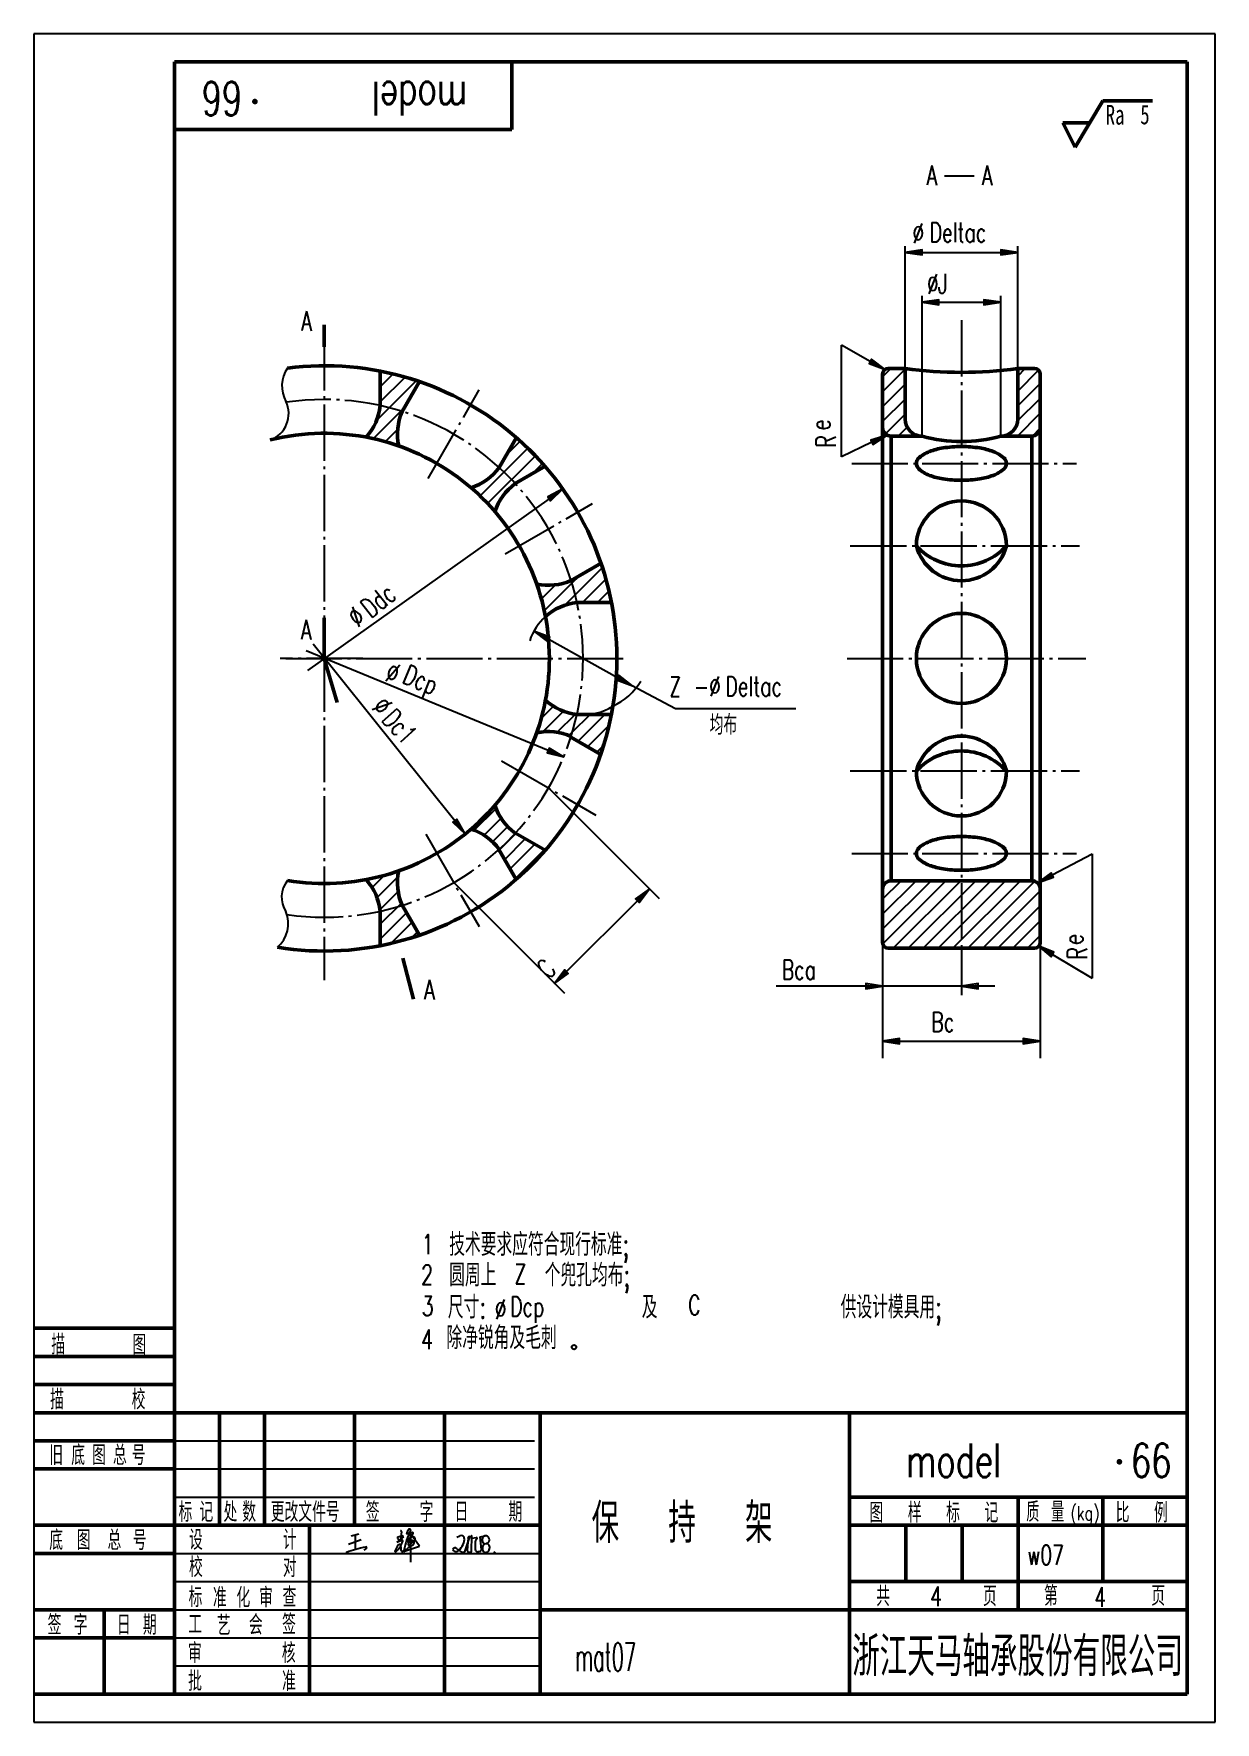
# Model space of a CAD drawing. Extents: x -230 to -20, y 0 to 300.
import ezdxf
from ezdxf.enums import TextEntityAlignment as Align

# ---------------------------------------------------------------- set-up
doc = ezdxf.new("R2010")
doc.units = 0
doc.header["$MEASUREMENT"] = 0
doc.linetypes.add('CENTER', pattern=[12.5, 10, -1, 0.5, -1])
doc.layers.get('0').update_dxf_attribs({"linetype": 'CONTINUOUS'})
doc.layers.add('1', color=7, linetype='CONTINUOUS', lineweight=50)
doc.layers.add('粗实线', color=7, linetype='CONTINUOUS', lineweight=50)
for name, color, linetype in [('12', 7, 'CONTINUOUS'), ('2', 7, 'CONTINUOUS'), ('3', 7, 'CENTER'), ('6', 7, 'CONTINUOUS')]:
    doc.layers.add(name, color=color, linetype=linetype)
doc.styles.add('HZ', font='txt.shx', dxfattribs={"width": 0.7, "bigfont": 'HZTXT.shx'})

# ---------------------------------------------------------------- blocks, each defined once
blk = doc.blocks.new('BLK', base_point=(1, 0))
for points in [[(0, 0), (1, 0), (0, 0.15), (0, -0.15), (1, 0)], [(0, 0.07), (0.5, 0), (0, -0.07)]]:
    blk.add_lwpolyline(points)
blk = doc.blocks.new('BC', base_point=(-49.98, 22.18))
at = {"layer": '2', "style": 'HZ', "width": 0.7}
blk.add_text('保  持  架', height=7, dxfattribs=at).set_placement((-48.26, 25.27))

msp = doc.modelspace()

# ---------------------------------------------------------------- hatches: boundary and pattern name
at = {"layer": '12'}
h = msp.add_hatch(dxfattribs=at)
h.set_pattern_fill('ANSI31', color=256, scale=15, style=0)
h.paths.add_polyline_path([(-161.55, 238.13, 0.034771), (-168.52, 240), (-168.52, 233.87, -0.022031), (-164.61, 232.82)])
h.paths.add_polyline_path([(-164.61, 232.82, 0.021987), (-168.52, 233.87, -0.157442), (-171.03, 228.26, -0.037489), (-165.24, 226.71, -0.157442)])
h.paths.add_polyline_path([(-144.33, 228.19), (-147.39, 222.88, -0.021987), (-144.53, 220.02), (-139.22, 223.09, 0.034733)])
h.paths.add_polyline_path([(-144.53, 220.02, 0.021987), (-147.39, 222.88, -0.157442), (-152.37, 219.28, -0.037489), (-148.13, 215.04, -0.157442)])
h.paths.add_polyline_path([(-129.28, 205.86), (-134.59, 202.79, -0.021928), (-133.54, 198.9), (-127.42, 198.9, 0.034681)])
h.paths.add_polyline_path([(-134.59, 202.8, -0.157442), (-140.7, 202.17, -0.037489), (-139.15, 196.39, -0.157442), (-133.54, 198.9, 0.021987)])
h.paths.add_polyline_path([(-127.42, 179.02), (-131.38, 179.02, -0.0543), (-133.54, 179.02, -0.022825), (-134.64, 174.96), (-129.33, 171.9, 0.035471)])
h.paths.add_polyline_path([(-133.54, 179.02, -0.157442), (-139.15, 181.53, -0.037489), (-140.7, 175.74, -0.157442), (-134.59, 175.11, 0.021987)])
h.paths.add_polyline_path([(-139.2, 154.86), (-144.5, 157.92, -0.022473), (-147.42, 155), (-144.36, 149.7, 0.035161)])
h.paths.add_polyline_path([(-144.53, 157.89, -0.157442), (-148.13, 162.87, -0.037489), (-152.37, 158.63, -0.157442), (-147.39, 155.03, 0.021987)])
h.paths.add_polyline_path([(-164.61, 145.09, -0.021987), (-168.52, 144.04), (-168.52, 137.92, 0.034733), (-161.55, 139.78)])
h.paths.add_polyline_path([(-165.24, 151.2, -0.037489), (-171.03, 149.65, -0.157442), (-168.52, 144.04, 0.021987), (-164.61, 145.09, -0.157442)])
h.paths.add_polyline_path([(-65.22, 149.46), (-72.22, 149.46), (-77.72, 149.46, 0.414214), (-79.22, 147.96), (-79.22, 138.46, 0.414214), (-78.22, 137.46), (-75.22, 137.46), (-65.22, 137.46)])
h.paths.add_polyline_path([(-51.22, 147.96, 0.414214), (-52.72, 149.46), (-58.22, 149.46), (-65.22, 149.46), (-65.22, 137.46), (-55.22, 137.46), (-52.22, 137.46, 0.212443), (-51.48, 137.79), (-51.6, 137.89), (-51.44, 137.83, 0.172472), (-51.22, 138.46)])
h.paths.add_polyline_path([(-51.22, 239.46, 0.414214), (-52.22, 240.46), (-55.22, 240.46), (-55.22, 240.4), (-55.22, 231.46, -0.414214), (-58.22, 228.46), (-52.72, 228.46, 0.414214), (-51.22, 229.96)])
h.paths.add_polyline_path([(-75.22, 240.46), (-78.22, 240.46, 0.414214), (-79.22, 239.46), (-79.22, 229.96, 0.414214), (-77.72, 228.46), (-72.22, 228.46, -0.414214), (-75.22, 231.46)])

# ---------------------------------------------------------------- linework, layer by layer
for p, q in [((-173.69, 33.04), (-172.34, 33.43)), ((-173, 33.24), (-172.98, 30.62)), ((-164.77, 33.83), (-164.93, 32.19)), ((-163.6, 34.07), (-163.84, 33.44)), ((-163.84, 33.44), (-163.6, 33.5)), ((-162.65, 33.5), (-163.59, 32.08)), ((-161.54, 31.23), (-163.17, 33.44)), ((-163.17, 33.44), (-163.17, 32.04)), ((-162.72, 33.41), (-162.72, 33.41)), ((-154.91, 32.84), (-154.37, 33.05)), ((-150.75, 32.91), (-149.88, 33.08)), ((-174.63, 30.07), (-174.5, 30.12)), ((-174.19, 31.56), (-171.9, 32.4)), ((-170.96, 30.87), (-171.44, 30.5)), ((-164.41, 32.86), (-165.56, 31.96)), ((-165.56, 31.96), (-164.7, 32.27)), ((-164.93, 32.19), (-165.42, 32.58)), ((-164.2, 30.31), (-161.54, 31.23)), ((-163.59, 32.08), (-163.66, 32.04)), ((-163.17, 32.04), (-163.17, 28.4)), ((-153.48, 30.24), (-152.61, 32.87)), ((-152.92, 32.69), (-153.05, 30.45)), ((-152.92, 32.63), (-152.83, 32.89)), ((-152.87, 32.8), (-152.92, 32.69)), ((-152.61, 32.87), (-152.75, 32.92)), ((-152.39, 32.96), (-152.39, 32.74)), ((-152.39, 32.74), (-152.28, 32.63)), ((-152.3, 30.37), (-152.25, 33)), ((-152.28, 32.63), (-151.39, 32.76)), ((-151.65, 31.87), (-151.66, 30.99)), ((-151.37, 32.51), (-151.59, 32.16)), ((-150.55, 30.63), (-150.75, 32.91)), ((-150.68, 30.39), (-150.55, 30.63)), ((-148.4, 30.23), (-148.12, 30.06))]:
    msp.add_line(p, q)
at = {"const_width": 0.5}
for points in [[(-191.05, 287.9, 1), (-190.55, 287.9, 1)], [(-37.39, 46.21, 1), (-36.89, 46.21, 1)]]:
    msp.add_lwpolyline(points, format="xyb", close=True, dxfattribs=at)
for centre, radius, start, end in [((-164.01, 28.84), 4.22, 98.0147, 108.9005), ((-164.93, 33.81), 0.158, 8.4526, 84.1442), ((-164.57, 32.86), 0.164, 359.1714, 98.0147), ((-145.27, 26.09), 19.57, 155.9856, 167.0617), ((-163.32, 33.95), 0.3, 104.5678, 155.7329), ((-164.16, 36.45), 3, 280.8167, 287.7524), ((-163.3, 34.11), 0.162, 341.7541, 127.877), ((-163.61, 36.15), 2.58, 278.1439, 288.0077), ((-162.79, 33.55), 0.148, 296.7182, 98.9714), ((-154.1, 32.58), 0.544, 16.1691, 119.0695), ((-152.29, 33), 0.0456, 358.8058, 181.1942), ((-149.76, 32.24), 0.813, 70.374, 112.0226), ((-149.88, 32.32), 0.791, 341.2845, 59.7018), ((-166.39, 7.81), 23.74, 101.5909, 109.97), ((-171.07, 30.96), 0.138, 319.3716, 130.6623), ((-163.54, 29.75), 2.42, 137.0124, 164.1275), ((-166.23, 30.34), 0.365, 348.9199, 11.6617), ((-165.81, 30.27), 0.0632, 179.0259, 317.3946), ((-168.6, 33.48), 4.32, 311.0887, 341.1894), ((-165.33, 32.7), 0.146, 108.9005, 231.3566), ((-165.1, 31.27), 0.246, 50.3484, 149.0956), ((-167.36, 30.56), 2.58, 357.3548, 20.508), ((-164.47, 30.49), 0.32, 188.7009, 224.4563), ((-164.64, 32.13), 0.149, 25.1165, 110.1467), ((-164.58, 30.38), 0.154, 224.4563, 309.5218), ((-164.63, 32.14), 0.129, 334.8835, 25.1165), ((-164.76, 30.59), 0.437, 309.5218, 344.3994), ((-151.19, 12.76), 21.95, 121.6827, 126.774), ((-164.24, 30.41), 0.113, 215.4201, 292.7069), ((-163.72, 32.15), 0.123, 142.0603, 296.5518), ((-162.36, 31.1), 1.84, 97.9203, 142.0603), ((-162.99, 31.55), 0.559, 146.2304, 188.9942), ((-163.38, 31.57), 0.186, 213.9675, 354.8577), ((-162.88, 31.61), 0.623, 92.3397, 156.2051), ((-187.6, 61.48), 38.61, 309.1906, 310.6534), ((-162.93, 31.81), 0.422, 299.3726, 86.8303), ((-162.76, 32.5), 0.449, 315.446, 70.7293), ((-155.21, 30.5), 0.436, 39.2816, 162.2178), ((-155.22, 30.72), 0.415, 192.5394, 247.1049), ((-155.08, 31.05), 0.775, 247.1049, 312.8996), ((-152.92, 32.75), 2.78, 225.2956, 244.4912), ((-157.14, 33.26), 3.79, 312.8996, 332.46), ((-153.8, 30.69), 0.548, 234.6731, 305.3269), ((-155.51, 32.41), 1.95, 332.46, 9.3489), ((-152.77, 30.43), 0.283, 176.7409, 283.0907), ((-152.78, 32.83), 0.0932, 71.5751, 202.9028), ((-167.25, 92.68), 64.2, 283.0907, 283.3752), ((-152.38, 33), 0.039, 246.1543, 1.1942), ((-152.42, 30.35), 0.123, 283.3752, 12.5836), ((-150.31, 30.96), 1.35, 178.8058, 208.5522), ((-151.25, 31.95), 0.402, 147.7091, 191.0393), ((-151.26, 30.45), 0.273, 208.5522, 288.9695), ((-151.38, 32.69), 0.0678, 339.2267, 98.1254), ((-149.33, 31.92), 2.13, 159.2267, 163.8831), ((-150.51, 28.28), 2.02, 97.8003, 108.9695), ((-150.81, 30.41), 0.128, 277.8003, 352.1659), ((-149.57, 32.34), 0.818, 126.699, 245.1597), ((-149.65, 30.96), 0.69, 41.1882, 195.3509), ((-149.8, 30.65), 0.535, 166.6585, 240.3898), ((-149.76, 30.94), 0.813, 247.9774, 289.626), ((-150.43, 33.25), 1.75, 293.59, 317.5758), ((-150.13, 31.02), 1.07, 307.1571, 21.2451)]:
    msp.add_arc(centre, radius, start, end)
at = {"layer": '1'}
for p, q in [((-25.11, 294.94), (-205.11, 294.94)), ((-205.11, 294.94), (-205.11, 4.94)), ((-145.11, 282.94), (-145.11, 294.94)), ((-25.11, 4.94), (-25.11, 294.94)), ((-205.11, 282.94), (-145.11, 282.94)), ((-178.46, 244.32), (-178.46, 248.22)), ((-78.22, 240.46), (-75.22, 240.46)), ((-75.22, 240.46), (-75.22, 231.46)), ((-55.22, 240.46), (-55.22, 231.46)), ((-55.22, 240.46), (-52.22, 240.46)), ((-168.52, 240), (-168.52, 233.87)), ((-164.61, 232.82), (-161.55, 238.13)), ((-79.22, 239.46), (-79.22, 229.96)), ((-51.22, 239.46), (-51.22, 229.96)), ((-147.39, 222.88), (-144.33, 228.19)), ((-79.22, 229.96), (-79.22, 147.96)), ((-77.72, 228.46), (-77.72, 149.46)), ((-77.72, 228.46), (-72.22, 228.46)), ((-58.22, 228.46), (-52.72, 228.46)), ((-52.72, 228.46), (-52.72, 149.46)), ((-51.22, 229.96), (-51.22, 147.96)), ((-144.53, 220.02), (-139.22, 223.09)), ((-134.59, 202.79), (-129.28, 205.86)), ((-133.54, 198.9), (-127.42, 198.9)), ((-178.46, 196.18), (-178.46, 188.96)), ((-178.46, 188.96), (-176.18, 181.1)), ((-133.54, 179.02), (-127.42, 179.02)), ((-134.64, 174.96), (-129.33, 171.9)), ((-144.5, 157.92), (-139.2, 154.86)), ((-147.42, 155), (-144.36, 149.7)), ((-79.22, 138.46), (-79.22, 147.96)), ((-77.72, 149.46), (-72.22, 149.46)), ((-72.22, 149.46), (-58.22, 149.46)), ((-58.22, 149.46), (-52.72, 149.46)), ((-51.22, 138.46), (-51.22, 147.96)), ((-168.52, 144.04), (-168.52, 137.92)), ((-164.61, 145.09), (-161.55, 139.78)), ((-164.51, 135.72), (-162.63, 128.44)), ((-78.22, 137.46), (-75.22, 137.46)), ((-75.22, 137.46), (-55.22, 137.46)), ((-55.22, 137.46), (-52.22, 137.46)), ((-230.11, 69.94), (-205.11, 69.94)), ((-230.11, 64.94), (-205.11, 64.94)), ((-230.11, 59.94), (-205.11, 59.94)), ((-230.11, 54.94), (-205.11, 54.94)), ((-205.11, 54.94), (-25.11, 54.94)), ((-197.11, 54.94), (-197.11, 34.94)), ((-189.11, 54.94), (-189.11, 34.94)), ((-173.11, 54.94), (-173.11, 34.94)), ((-157.11, 54.94), (-157.11, 34.94)), ((-140.11, 54.94), (-140.11, 4.94)), ((-85.11, 54.94), (-85.11, 4.94)), ((-230.11, 49.94), (-205.11, 49.94)), ((-230.11, 44.94), (-205.11, 44.94)), ((-85.11, 39.94), (-25.11, 39.94)), ((-55.11, 39.94), (-55.11, 19.94)), ((-40.11, 39.94), (-40.11, 24.94)), ((-230.11, 34.94), (-205.11, 34.94)), ((-205.11, 34.94), (-140.11, 34.94)), ((-181.11, 34.94), (-181.11, 4.94)), ((-157.11, 34.94), (-157.11, 4.94)), ((-85.11, 34.94), (-25.11, 34.94)), ((-75.11, 34.94), (-75.11, 24.94)), ((-65.11, 34.94), (-65.11, 24.94)), ((-230.11, 29.94), (-205.11, 29.94)), ((-85.11, 24.94), (-25.11, 24.94)), ((-230.11, 19.94), (-205.11, 19.94)), ((-217.61, 19.94), (-217.61, 4.94)), ((-140.11, 19.94), (-85.11, 19.94)), ((-85.11, 19.94), (-25.11, 19.94)), ((-230.11, 14.94), (-205.11, 14.94)), ((-230.11, 4.94), (-25.11, 4.94))]:
    msp.add_line(p, q, dxfattribs=at)
for points in [[(-65.22, 226.6, 0.038544), (-68.49, 226.35, 0.051213), (-70.88, 225.72, 0.094525), (-72.89, 224.49, 0.246791), (-73.22, 223.6, 0.211848), (-72.8, 222.65, 0.094525), (-70.88, 221.48, 0.051213), (-68.49, 220.85, 0.038544), (-65.22, 220.6, 0.038544), (-61.95, 220.85, 0.051213), (-59.56, 221.48, 0.094525), (-57.64, 222.65, 0.211848), (-57.22, 223.6, 0.211848), (-57.64, 224.55, 0.094525), (-59.56, 225.72, 0.051213), (-61.95, 226.35, 0.038544)], [(-65.22, 151.32, -0.038544), (-68.49, 151.57, -0.051213), (-70.88, 152.19, -0.094525), (-72.89, 153.42, -0.246791), (-73.22, 154.32, -0.211848), (-72.8, 155.27, -0.094525), (-70.88, 156.44, -0.051213), (-68.49, 157.06, -0.038544), (-65.22, 157.32, -0.038544), (-61.95, 157.06, -0.051213), (-59.56, 156.44, -0.094525), (-57.64, 155.27, -0.211848), (-57.22, 154.32, -0.211848), (-57.64, 153.37, -0.094525), (-59.56, 152.19, -0.051213), (-61.95, 151.57, -0.038544)]]:
    msp.add_lwpolyline(points, format="xyb", close=True, dxfattribs=at)
msp.add_circle((-65.22, 188.96), 8, dxfattribs=at)
for centre, radius, start, end in [((-178.46, 188.96), 52, 0, 97.2283), ((-78.22, 239.46), 1, 90, 180), ((-65.22, 313.12), 73.34, 262.1637, 277.8363), ((-52.22, 239.46), 1, 0, 90), ((-178.46, 234.95), 10, 317.9945, 353.7838), ((-155.46, 228.79), 10, 156.2162, 192.0055), ((-72.22, 231.46), 3, 180, 270), ((-58.22, 231.46), 3, 270, 0), ((-178.46, 188.96), 40, 0, 103.9541), ((-77.72, 229.96), 1.5, 180, 270), ((-65.22, 253.78), 26.28, 254.5491, 285.4509), ((-52.72, 229.96), 1.5, 270, 0), ((-155.46, 228.79), 10, 287.9945, 323.7838), ((-138.62, 211.95), 10, 126.2162, 162.0055), ((-65.22, 208.96), 8, 360, 180), ((-65.22, 216.17), 10.77, 222.0491, 317.9509), ((-65.22, 211.01), 8.26, 194.4237, 345.5763), ((-138.62, 211.95), 10, 257.9945, 293.7838), ((-132.46, 188.96), 10, 96.2162, 132.0055), ((-178.46, 188.96), 52, 260.7862, 0), ((-178.46, 188.96), 40, 260.5794, 0), ((-132.46, 188.96), 10, 227.9945, 263.7838), ((-138.62, 165.96), 10, 66.2162, 102.0055), ((-65.22, 166.9), 8.26, 14.4237, 165.5763), ((-65.22, 161.74), 10.77, 42.0491, 137.9509), ((-65.22, 168.96), 8, 180, 0), ((-138.62, 165.96), 10, 197.9945, 233.7838), ((-155.46, 149.12), 10, 36.2162, 72.0055), ((-155.46, 149.12), 10, 167.9945, 203.7838), ((-178.46, 142.96), 10, 6.2162, 42.0055), ((-77.72, 147.96), 1.5, 90, 180), ((-52.72, 147.96), 1.5, 0, 90), ((-78.22, 138.46), 1, 180, 270), ((-52.22, 138.46), 1, 270, 0)]:
    msp.add_arc(centre, radius, start, end, dxfattribs=at)
at = {"layer": '2'}
for p, q in [((-20.11, 299.94), (-230.11, 299.94)), ((-230.11, 299.94), (-230.11, -0.06)), ((-20.11, -0.06), (-20.11, 299.94)), ((-68.2, 274.71), (-62.94, 274.71)), ((-75.22, 240.52), (-75.22, 262.2)), ((-75.22, 261.09), (-55.22, 261.09)), ((-55.22, 240.4), (-55.22, 262.2)), ((-72.22, 228.52), (-72.22, 253.38)), ((-72.22, 252.24), (-58.22, 252.24)), ((-58.22, 228.52), (-58.22, 253.38)), ((-81.42, 241.74), (-86.51, 244.6)), ((-86.51, 224.78), (-86.51, 244.6)), ((-81.14, 227.35), (-86.51, 224.78)), ((-138.5, 217.32), (-181.47, 186.82)), ((-138.58, 192.35), (-126.33, 185.56)), ((-138.69, 172.6), (-181.66, 190.28)), ((-155.27, 160.12), (-180.47, 191.46)), ((-123.85, 184.21), (-116.02, 180.04)), ((-116.02, 180.04), (-94.65, 180.04)), ((-138.58, 165.91), (-118.95, 146.28)), ((-49.07, 150.48), (-41.96, 154.23)), ((-41.96, 154.23), (-41.96, 132.12)), ((-155.41, 149.08), (-135.78, 129.45)), ((-120.69, 148.03), (-137.53, 131.19)), ((-49.03, 136.35), (-41.96, 132.12)), ((-98.14, 130.8), (-59.29, 130.8)), ((-205.11, 49.94), (-141.11, 49.94)), ((-205.11, 44.94), (-141.11, 44.94)), ((-205.11, 39.94), (-141.11, 39.94)), ((-205.11, 29.94), (-140.11, 29.94)), ((-205.11, 24.94), (-140.11, 24.94)), ((-205.11, 19.94), (-140.11, 19.94)), ((-205.11, 14.94), (-140.11, 14.94)), ((-205.11, 9.94), (-140.11, 9.94)), ((-230.11, -0.06), (-20.11, -0.06))]:
    msp.add_line(p, q, dxfattribs=at)
at = {"layer": '2', "linetype": 'ByBlock'}
for p, q in [((-79.22, 138.46), (-79.22, 117.95)), ((-51.22, 138.46), (-51.22, 117.95)), ((-65.22, 137.46), (-65.22, 129.11)), ((-76.22, 120.95), (-54.22, 120.95))]:
    msp.add_line(p, q, dxfattribs=at)
at = {"layer": '2'}
msp.add_circle((-134.07, 66.59), 0.4, dxfattribs=at)
for centre, radius, start, end in [((-180.35, 237.34), 5.64, 145.4145, 209.0434), ((-189.73, 232.44), 4.94, 289.2365, 25.9336), ((-132.46, 188.96), 10, 132.0335, 161.6747), ((-131.97, 190.78), 11.37, 295.0692, 329.0047), ((-132.46, 188.96), 10, 263.7838, 302.0669), ((-181.4, 146.54), 4.66, 140.6453, 213.4853), ((-190.54, 141.86), 5.66, 311.596, 21.8748)]:
    msp.add_arc(centre, radius, start, end, dxfattribs=at)
at = {"layer": '3'}
for p, q in [((-65.22, 249.03), (-65.22, 137.46)), ((-178.46, 246.56), (-178.46, 196.18)), ((-160, 220.93), (-150.92, 236.66)), ((-84.72, 223.6), (-44.79, 223.6)), ((-146.32, 207.51), (-130.8, 216.47)), ((-84.99, 208.96), (-44.23, 208.96)), ((-178.46, 189.46), (-178.46, 131.8)), ((-171.6, 188.96), (-186.31, 188.96)), ((-185.32, 188.96), (-124.38, 188.96)), ((-85.55, 188.96), (-43.09, 188.96)), ((-146.97, 170.78), (-130.18, 161.08)), ((-84.99, 168.96), (-44.23, 168.96)), ((-160.44, 157.75), (-150.95, 141.31)), ((-84.72, 154.32), (-44.79, 154.32))]:
    msp.add_line(p, q, dxfattribs=at)
msp.add_arc((-178.46, 188.96), 46, 261.6923, 98.454, dxfattribs=at)
at = {"layer": '粗实线', "color": 7}
for p, q in [((-44.98, 279.81), (-40.09, 288.02)), ((-47.21, 284.11), (-42.42, 284.11)), ((-44.98, 279.81), (-47.21, 284.11))]:
    msp.add_line(p, q, dxfattribs=at)
at = {"layer": '粗实线'}
msp.add_line((-40.09, 288.02), (-31.25, 288.02), dxfattribs=at)

# ---------------------------------------------------------------- block references
at = {"layer": '2', "linetype": 'ByBlock', "yscale": 3, "zscale": 3}
for p, xscale, rotation in [((-75.22, 261.09), 3, 180), ((-72.22, 252.24), 3, 180), ((-141.2, 193.81), 2.999999999999993, 150.9978339957368), ((-123.71, 184.11), 2.999999999999994, 330.9978339957368), ((-65.22, 130.72), 3, 180), ((-79.22, 120.95), 3, 180)]:
    msp.add_blockref('BLK', p, dxfattribs=dict(at, xscale=xscale, rotation=rotation))
at = {"layer": '2', "linetype": 'ByBlock', "xscale": 3, "yscale": 3, "zscale": 3}
for p in [(-55.22, 261.09), (-58.22, 252.24), (-79.22, 130.72), (-51.22, 120.95)]:
    msp.add_blockref('BLK', p, dxfattribs=at)
at = {"layer": '2', "yscale": 3, "zscale": 3}
for p, xscale, rotation in [((-78.8, 240.27), 3.000000000000008, 330.7224066105849), ((-78.44, 228.64), 2.999999999999992, 25.51873232053664), ((-136.05, 219.06), 2.999999999999998, 35.3698996826425), ((-135.92, 171.46), 3.000000000000012, 337.6385171510454), ((-153.4, 157.78), 3.000000000000008, 308.7943477874887), ((-51.72, 149.08), 3.000000000000006, 207.8306026677443), ((-120.69, 148.03), 3.000000000000008, 45.03464394807189), ((-51.6, 137.89), 2.999999999999992, 149.1110726766912), ((-137.53, 131.19), 3.000000000000008, 225.0346439480719)]:
    msp.add_blockref('BLK', p, dxfattribs=dict(at, xscale=xscale, rotation=rotation))
at = {"layer": '2'}
msp.add_blockref('BC', (-132.68, 28.72), dxfattribs=at)

# ---------------------------------------------------------------- texts
at = {"width": 0.7}
for s, p in [('Ra', (-39.57, 283.81)), ('5', (-33.43, 283.85))]:
    msp.add_text(s, height=3.5, dxfattribs=at).set_placement(p)
at = {"layer": '2', "style": 'HZ', "width": 0.7}
for s, height, rotation, p in [('66', 6, 180, (-193.06, 291.43)), ('R', 3.5, 90, (-87.55, 226.43)), ('%%C', 3.5, 40, (-172.47, 194.35)), ('%%C', 3.5, 340, (-167.86, 185.1)), ('%%C', 3.5, 310, (-170.19, 180.19)), ('R', 3.5, 90, (-42.88, 135.47))]:
    msp.add_text(s, height=height, rotation=rotation, dxfattribs=at).set_placement(p)
at = {"layer": '2', "style": 'HZ'}
for s, height, width, p in [('A', 3.5, 0.7, (-71.41, 273.06)), ('A', 3.5, 0.7, (-61.6, 273.03)), ('%%C', 3.5, 0.7, (-73.94, 262.75)), ('%%C', 3.5, 0.7, (-71.35, 253.73)), ('A', 3.5, 0.7, (-182.58, 247.17)), ('A', 3.5, 0.7, (-182.64, 192.3)), ('-%%C', 3.5, 0.7, (-112.8, 182.23)), ('均布', 3.5, 0.7, (-109.98, 175.41)), ('A', 3.5, 0.7, (-160.73, 128.37)), ('  技术要求应符合现行标准;', 4, 0.7, (-161.26, 82.81)), ('  圆周上   个兜孔均布;', 4, 0.7, (-161.26, 77.38)), ('  尺寸:          及            供设计模具用;', 4, 0.7, (-161.5, 71.68)), ('%%C', 3.5, 0.7, (-148.17, 71.56)), ('描', 3.5, 0.7, (-226.99, 65.27)), ('  除净锐角及毛刺', 4, 0.7, (-161.75, 66.23)), ('图', 3.5, 0.7, (-212.55, 65.27)), ('描', 3.5, 0.7, (-227.19, 55.51)), ('校', 3.5, 0.7, (-212.7, 55.51)), ('旧', 3.5, 0.7, (-227.34, 45.63)), ('底', 3.5, 0.7, (-223.43, 45.63)), ('图', 3.5, 0.7, (-219.73, 45.63)), ('总', 3.5, 0.7, (-216.02, 45.63)), ('号', 3.5, 0.7, (-212.7, 45.63)), ('66', 6, 0.7, (-35.09, 43.46)), ('标', 3.5, 0.7, (-204.37, 35.53)), ('记', 3.5, 0.7, (-200.66, 35.53)), ('处', 3.5, 0.7, (-196.37, 35.53)), ('数', 3.5, 0.7, (-193.05, 35.53)), ('更改文件号', 3.5, 0.7, (-187.98, 35.53)), ('签   字', 3.5, 0.7, (-171.09, 35.52)), ('日   期', 3.5, 0.7, (-155.31, 35.54)), ('图  样  标  记', 3.5, 0.7, (-81.57, 35.42)), ('质 量', 3.5, 0.666, (-53.69, 35.55)), ('比  例', 3.5, 0.7, (-37.8, 35.42)), ('底', 3.5, 0.7, (-227.34, 30.53)), ('图', 3.5, 0.7, (-222.46, 30.53)), ('总', 3.5, 0.7, (-216.99, 30.53)), ('号', 3.5, 0.7, (-212.5, 30.53)), ('设      计', 3.5, 0.7, (-202.51, 30.58)), ('校      对', 3.5, 0.7, (-202.51, 25.72)), ('共   4   页', 3.5, 0.7, (-80.37, 20.56)), ('第       页', 3.5, 0.7, (-50.54, 20.63)), ('4', 3.5, 0.7, (-41.6, 20.43)), ('签 字', 3.5, 0.7, (-227.64, 15.48)), ('日 期', 3.5, 0.7, (-215.34, 15.48)), ('审      核', 3.5, 0.7, (-202.7, 10.48)), ('批      准', 3.5, 0.7, (-202.66, 5.48))]:
    msp.add_text(s, height=height, dxfattribs=dict(at, width=width)).set_placement(p)
at = {"layer": '2', "style": 'HZ', "width": 0.688541}
msp.add_text('(kg)', height=2.5, dxfattribs=at).set_placement((-45.84, 35.85), (-40.68, 35.85), align=Align.FIT)
at = {"layer": '2', "color": 0, "style": 'HZ', "width": 0.7}
for s, p in [('标      查', (-202.58, 20.39)), ('准 ', (-198.26, 20.32)), (' 化', (-196.27, 20.32)), (' 审', (-192.23, 20.32)), ('工      签', (-202.65, 15.59)), ('艺', (-197.56, 15.39)), ('会', (-191.87, 15.5))]:
    msp.add_text(s, height=3.5, dxfattribs=at).set_placement(p)
at = {"layer": '2', "style": 'HZ', "width": 0.7}
msp.add_text('浙江天马轴承股份有限公司', height=7, dxfattribs=at).set_placement((-55.25, 8.12), align=Align.CENTER)
at = {"layer": '6', "style": 'HZ', "width": 0.7}
for s, height, rotation, p in [('model', 6, 180, (-153.08, 291.43)), ('e', 3.5, 90, (-88.53, 229.49)), ('Ddc', 3.5, 38.4585, (-170.19, 195.98)), ('Dcp', 3.5, 337.7513, (-164.82, 184.71)), ('Dc1', 3.5, 312, (-168.44, 177.98)), ('e', 3.5, 90, (-43.58, 138.07)), ('C', 3.5, 46, (-138.53, 131.84))]:
    msp.add_text(s, height=height, rotation=rotation, dxfattribs=at).set_placement(p)
at = {"layer": '6', "style": 'HZ'}
for s, height, width, p in [('Deltac', 3.5, 0.7, (-70.87, 262.9)), ('J', 3.5, 0.7, (-69.39, 253.78)), ('Z', 3.5, 0.7, (-117.15, 182.17)), ('Deltac', 3.5, 0.7, (-107.18, 182.27)), ('Bca', 3.5, 0.7, (-97.17, 131.89)), ('Bc', 3.5, 0.7, (-70.58, 122.61)), ('1', 3.5, 0.7, (-161.13, 83.12)), ('2', 3.5, 0.7, (-161.25, 77.71)), ('Z', 3.5, 0.7, (-144.66, 77.83)), ('3', 3.5, 0.7, (-161.13, 72.14)), ('Dcp', 3.5, 0.7, (-145.45, 72.06)), ('C', 3.5, 0.7, (-113.79, 72.31)), ('4', 3.5, 0.7, (-161.25, 66.2)), ('model', 6, 0.7, (-75.06, 43.46)), ('w07', 3.5, 0.7, (-53.51, 27.91)), ('mat07', 5, 0.5, (-133.9, 9.03))]:
    msp.add_text(s, height=height, dxfattribs=dict(at, width=width)).set_placement(p)

doc.saveas('drawing.dxf')
